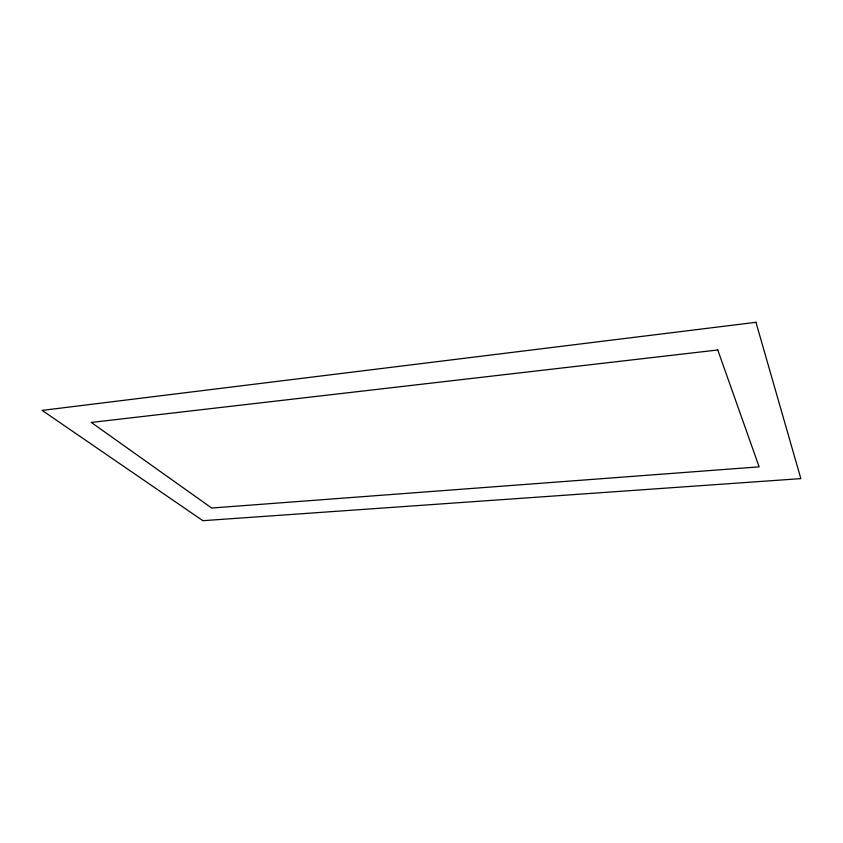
<?xml version="1.0" encoding="UTF-8"?>
<svg xmlns="http://www.w3.org/2000/svg" width="843" height="843" viewBox="0 0 843 843"><rect width="100%" height="100%" fill="white"/><g stroke="black" fill="none" stroke-linecap="round" stroke-linejoin="round"><path stroke-width="1.26" d="M755.95 322.311L42.15 410.393L202.868 520.689L800.85 478.624L755.95 322.311M717.772 349.982L91.307 422.438L211.667 508.023L759.132 466.843L717.772 349.982"/></g></svg>
